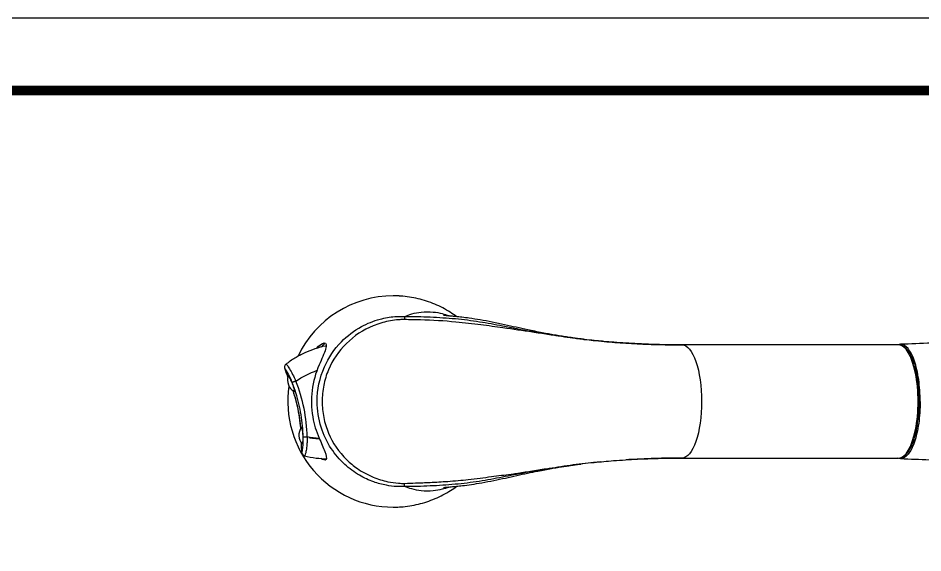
# Model space of a CAD drawing. Extents: x 0 to 1128, y 0 to 827.
# Drawn here: x 393.7 to 633.5, y 685.1 to 826.8 of the extents above; entities that cross this region are included whole.
import ezdxf

# ---------------------------------------------------------------- set-up
doc = ezdxf.new("R2010")
doc.units = 0
doc.header["$LTSCALE"] = 10
doc.header["$MEASUREMENT"] = 0
doc.layers.get('0').update_dxf_attribs({"linetype": 'CONTINUOUS'})
doc.layers.add('1', color=7, linetype='CONTINUOUS')

msp = doc.modelspace()

# ---------------------------------------------------------------- linework, layer by layer
at = {"ltscale": 0.5}
msp.add_lwpolyline([(0, 0), (1128.4, 0), (1128.4, 826.8), (0, 826.8)], close=True, dxfattribs=at)
at = {"color": 5, "linetype": 'ByBlock', "lineweight": 200, "const_width": 2.6}
msp.add_lwpolyline([(18.14, 35.4), (1110.14, 35.4), (1110.14, 807.6), (18.14, 807.6)], close=True, dxfattribs=at)
at = {"layer": '1', "color": 7, "linetype": 'Continuous'}
for centre, start, end in [((468.61, 730.89), 161.2065, 240.608), ((471.6, 716.2), 142.5284, 221.5304)]:
    msp.add_arc(centre, 3.5, start, end, dxfattribs=at)
for centre, major_axis, ratio, start_param, end_param in [((493.15, 725.2), (0, 28), 0.997684, 0, 1.126163), ((493.15, 725.2), (0, 28), 0.997684, 6.226146, 6.283185), ((626.99, 725.2), (0, -15), 0.345055, 0, 3.141593), ((627.46, 725.2), (0, 14.5), 0.345055, 3.972348, 5.43201), ((493.15, 725.2), (0, 28), 0.997684, 1.424614, 3.141593), ((426.45, 714.57), (1.41, 43.98), 0.998236, 4.77275, 5.117444), ((493.15, 725.2), (0, 28), 0.997684, 3.141593, 3.198927)]:
    msp.add_ellipse(centre, major_axis=major_axis, ratio=ratio, start_param=start_param, end_param=end_param, dxfattribs=at)
for points, knots in [([(509.95, 747.67), (509.4, 748.08), (508.19, 748.9), (506.25, 750.02), (504.15, 751.01), (501.96, 751.82), (499.71, 752.46), (497.42, 752.89), (495.75, 753.12), (494.86, 753.14), (494.74, 753.14)], [0, 0, 0, 0, 0.124879, 0.266161, 0.407915, 0.550078, 0.692578, 0.835333, 0.978258, 1, 1, 1, 1]), ([(496.16, 747.76), (496.78, 747.99), (498.23, 748.52), (500.75, 748.98), (503.47, 749.01), (505.91, 748.58), (507.32, 748.13), (507.93, 747.9), (507.96, 747.88)], [0, 0, 0, 0, 0.160858, 0.373555, 0.639652, 0.842746, 0.991132, 1, 1, 1, 1]), ([(543.51, 741.69), (543.42, 741.7), (542.9, 741.76), (541.92, 741.89), (540.86, 742.03), (539.86, 742.18), (538.77, 742.34), (537.4, 742.54), (535.33, 742.9), (532.42, 743.43), (529.03, 744.13), (525.7, 744.85), (522.58, 745.55), (519.38, 746.22), (516.27, 746.82), (513.59, 747.23), (511.44, 747.5), (509.86, 747.68), (508.55, 747.8), (507.64, 747.89), (507.06, 747.94), (506.8, 747.97), (506.65, 747.98), (506.54, 747.99), (506.45, 748.01), (506.43, 748.01), (506.43, 748.01), (506.43, 748.01)], [0, 0, 0, 0, 0.006312, 0.039809, 0.071925, 0.096231, 0.115318, 0.153773, 0.197079, 0.287254, 0.393017, 0.475814, 0.560827, 0.646472, 0.731098, 0.805123, 0.855234, 0.898047, 0.927512, 0.95365, 0.965756, 0.970932, 0.975824, 0.980734, 0.986065, 0.999345, 1, 1, 1, 1]), ([(496.15, 702.64), (495.46, 702.64), (493.83, 702.62), (491.07, 702.98), (487.71, 703.88), (483.92, 705.64), (479.98, 708.54), (476.36, 712.79), (473.65, 718.49), (472.48, 726.01), (474.2, 734.18), (478.79, 740.96), (484.18, 745.06), (489.16, 747.04), (493.09, 747.77), (495.29, 747.76), (496.16, 747.76)], [0, 0, 0, 0, 0.028992, 0.067582, 0.115776, 0.173572, 0.24096, 0.317924, 0.404445, 0.500492, 0.630432, 0.741814, 0.834527, 0.908492, 0.963655, 1, 1, 1, 1]), ([(496.14, 746.89), (495.81, 746.89), (495.1, 746.9), (493.68, 746.8), (491.89, 746.52), (489.81, 746), (485.8, 744.58), (480.35, 740.98), (476.23, 734.98), (474.59, 729.5), (474.15, 725.2), (474.58, 720.9), (476.25, 715.43), (479.45, 710.72), (483.83, 707.12), (487.55, 705.1), (491.29, 703.94), (494.11, 703.52), (495.6, 703.5), (496.14, 703.49)], [0, 0, 0, 0, 0.014335, 0.031426, 0.062655, 0.094063, 0.125475, 0.249857, 0.37404, 0.436638, 0.499676, 0.562716, 0.625514, 0.749759, 0.804963, 0.874632, 0.934519, 0.976256, 1, 1, 1, 1]), ([(546.36, 741.34), (545.51, 741.43), (543.43, 741.64), (540.54, 742.01), (537.28, 742.46), (533.88, 742.98), (528.74, 743.76), (522.95, 744.61), (516.26, 745.52), (509, 746.39), (502.14, 746.81), (497.55, 746.87), (496.14, 746.89)], [0, 0, 0, 0, 0.051273, 0.125277, 0.17396, 0.250592, 0.335503, 0.500886, 0.621715, 0.75034, 0.92367, 1, 1, 1, 1]), ([(496.16, 747.76), (496.73, 747.76), (497.86, 747.76), (500.13, 747.7), (504.08, 747.56), (509.64, 747.22), (516.02, 746.4), (521.35, 745.4), (525.35, 744.61), (528.34, 744.03), (531.02, 743.58), (534.92, 742.93), (539.08, 742.26), (542.42, 741.81), (543.69, 741.66), (543.82, 741.65)], [0, 0, 0, 0, 0.032832, 0.065681, 0.131287, 0.262592, 0.393455, 0.524697, 0.606481, 0.656115, 0.721838, 0.787581, 0.919047, 0.991593, 1, 1, 1, 1]), ([(712.02, 744.41), (712.02, 744.41), (711.96, 744.41), (711.55, 744.35), (710.77, 744.26), (709.69, 744.15), (708.21, 744.01), (706.33, 743.86), (704.22, 743.7), (702.05, 743.56), (699.97, 743.43), (698.07, 743.32), (696.41, 743.22), (695, 743.15), (693.74, 743.08), (692.44, 743.01), (690.93, 742.93), (689.06, 742.84), (686.82, 742.73), (684.17, 742.6), (681.04, 742.46), (677.4, 742.3), (673.2, 742.12), (668.42, 741.92), (663.04, 741.7), (657.05, 741.46), (650.44, 741.21), (643.23, 740.94), (635.5, 740.64), (630.21, 740.45), (627.49, 740.35)], [0, 0, 0, 0, 0.017694, 0.044729, 0.074103, 0.107508, 0.144963, 0.186451, 0.227284, 0.264053, 0.296748, 0.325362, 0.347528, 0.366407, 0.381996, 0.396864, 0.415506, 0.437569, 0.463353, 0.492862, 0.526097, 0.563769, 0.605311, 0.65073, 0.700028, 0.753212, 0.809238, 0.869286, 0.932816, 1, 1, 1, 1]), ([(472.76, 739.26), (473.56, 740.09), (474.34, 740.63), (475.47, 740.82), (475.56, 740.17), (474.86, 737.94), (474.19, 736.44), (473.52, 734.91)], [0, 0, 0, 0, 0.304564, 0.304564, 0.652282, 0.652282, 1, 1, 1, 1]), ([(546.19, 741.39), (548.06, 741.2), (551.87, 740.83), (557.72, 740.47), (562.71, 740.29), (566.18, 740.22), (568.17, 740.2), (569.17, 740.2), (569.66, 740.2)], [0, 0, 0, 0, 0.243747, 0.500018, 0.749998, 0.875032, 0.937529, 1, 1, 1, 1]), ([(569.66, 740.2), (568.33, 740.21), (564.37, 740.23), (558.33, 740.44), (551.91, 740.82), (548.09, 741.18), (546.36, 741.34)], [0, 0, 0, 0, 0.168557, 0.499739, 0.773118, 1, 1, 1, 1]), ([(475.23, 739.9), (474.27, 739.7), (472.38, 739.2), (469.65, 738.13), (467.06, 736.75), (465.45, 735.64), (464.67, 735.04)], [0, 0, 0, 0, 0.249963, 0.499954, 0.749973, 1, 1, 1, 1]), ([(569.66, 740.2), (571.02, 740.2), (572.37, 738.58), (574.28, 733.03), (574.84, 729.13), (574.84, 721.27), (574.28, 717.37), (572.37, 711.82), (571.02, 710.2), (569.66, 710.2)], [0, 0, 0, 0, 0.25, 0.25, 0.5, 0.5, 0.75, 0.75, 1, 1, 1, 1]), ([(632.73, 725.21), (632.73, 727.19), (632.46, 731.15), (631.31, 736.2), (629.59, 739.57), (628, 740.49), (627.09, 740.31), (626.87, 740.22)], [0, 0, 0, 0, 0.23054, 0.461079, 0.691619, 0.922159, 1, 1, 1, 1]), ([(631.19, 735.01), (631.17, 735.09), (631.02, 735.61), (630.7, 736.46), (630.22, 737.53), (629.69, 738.43), (629.11, 739.17), (628.5, 739.71), (627.86, 740.06), (627.33, 740.21), (627.02, 740.19), (626.95, 740.18)], [0, 0, 0, 0, 0.024449, 0.159551, 0.295244, 0.431714, 0.569062, 0.706678, 0.827823, 0.95669, 1, 1, 1, 1]), ([(464.73, 735.08), (464.65, 735.02), (464.52, 734.88), (464.36, 734.58), (464.32, 734.23), (464.36, 734), (464.42, 733.75), (464.56, 733.32), (464.82, 732.64), (465.08, 731.98), (465.24, 731.59), (465.24, 731.58)], [0, 0, 0, 0, 0.061851, 0.119227, 0.217258, 0.304319, 0.419265, 0.57206, 0.763219, 0.989534, 1, 1, 1, 1]), ([(466.36, 730.25), (466.26, 730.5), (466.06, 731.01), (465.63, 731.96), (464.9, 733.36), (464.29, 734.17), (464.53, 733.35), (465.02, 732.11), (465.22, 731.61), (465.24, 731.56)], [0, 0, 0, 0, 0.07005, 0.142475, 0.283645, 0.563212, 0.842379, 0.984659, 1, 1, 1, 1]), ([(464.73, 735.08), (464.73, 735.08), (464.78, 735.1), (465, 734.88), (465.62, 733.98), (466.46, 732.45), (467.05, 731.22), (467.35, 730.61)], [0, 0, 0, 0, 0.028979, 0.2631, 0.514955, 0.760156, 1, 1, 1, 1]), ([(465.33, 732.03), (465.36, 732.01), (465.4, 731.95), (465.52, 731.75), (465.6, 731.62), (465.76, 731.28), (465.86, 731.09), (466.05, 730.66), (466.14, 730.43), (466.33, 729.97), (466.42, 729.73), (466.58, 729.28), (466.65, 729.06), (466.77, 728.67), (466.82, 728.49), (466.89, 728.19), (466.92, 728.06), (466.94, 727.89), (466.94, 727.84), (466.92, 727.83), (466.92, 727.83), (466.91, 727.84)], [0, 0, 0, 0, 0.111108, 0.111108, 0.222327, 0.222327, 0.333018, 0.333018, 0.440425, 0.440425, 0.545174, 0.545174, 0.649078, 0.649078, 0.754215, 0.754215, 0.862088, 0.862088, 0.973077, 0.973077, 1, 1, 1, 1]), ([(469.29, 715.79), (469.25, 716.78), (469.15, 718.76), (468.75, 721.7), (468.16, 724.6), (467.38, 727.46), (466.7, 729.32), (466.36, 730.25)], [0, 0, 0, 0, 0.2, 0.4, 0.6, 0.8, 1, 1, 1, 1]), ([(466.49, 728.2), (466.58, 727.95), (466.97, 726.76), (467.56, 724.6), (468.15, 721.69), (468.46, 719.4), (468.56, 718.08), (468.59, 717.75)], [0, 0, 0, 0, 0.074347, 0.351553, 0.628759, 0.905965, 1, 1, 1, 1]), ([(466.51, 728.2), (466.8, 727.33), (467.53, 724.87), (468.24, 721.37), (468.53, 718.74), (468.6, 717.76)], [0, 0, 0, 0, 0.255812, 0.724054, 1, 1, 1, 1]), ([(632.73, 725.21), (632.73, 723.22), (632.46, 719.26), (631.31, 714.21), (629.59, 710.84), (627.99, 709.92), (627.07, 710.1), (626.84, 710.2)], [0, 0, 0, 0, 0.229766, 0.459532, 0.689299, 0.919065, 1, 1, 1, 1]), ([(468.83, 718.34), (468.84, 718.36), (468.86, 718.35), (468.89, 718.29), (468.92, 718.21), (468.97, 717.97), (469, 717.81), (469.05, 717.42), (469.07, 717.2), (469.11, 716.73), (469.13, 716.48), (469.15, 715.98), (469.15, 715.73), (469.15, 715.26), (469.15, 715.03), (469.13, 714.63), (469.12, 714.45), (469.09, 714.15), (469.07, 714.03), (469.04, 713.91), (469.03, 713.88), (469.02, 713.86)], [0, 0, 0, 0, 0.071817, 0.071817, 0.184359, 0.184359, 0.296109, 0.296109, 0.405217, 0.405217, 0.511048, 0.511048, 0.614504, 0.614504, 0.717496, 0.717496, 0.822037, 0.822037, 0.929445, 0.929445, 1, 1, 1, 1]), ([(468.73, 714.29), (468.73, 714.26), (468.75, 713.74), (468.78, 712.4), (468.9, 711.49), (469.16, 712.41), (469.28, 713.94), (469.31, 714.98), (469.3, 715.52), (469.29, 715.79)], [0, 0, 0, 0, 0.007845, 0.150445, 0.431944, 0.713844, 0.857051, 0.929291, 1, 1, 1, 1]), ([(470.35, 715.82), (470.34, 715.48), (470.33, 714.8), (470.27, 713.82), (470.19, 712.94), (470.02, 711.95), (469.81, 711.08), (469.71, 710.82), (469.66, 710.82), (469.66, 710.82)], [0, 0, 0, 0, 0.123481, 0.246951, 0.370709, 0.49512, 0.731254, 0.988041, 1, 1, 1, 1]), ([(473.51, 715.5), (474.08, 714.23), (474.62, 712.99), (475.39, 710.92), (475.55, 710.12), (475.1, 709.54), (474.57, 709.69), (473.96, 710.11)], [0, 0, 0, 0, 0.345267, 0.345267, 0.690534, 0.690534, 1, 1, 1, 1]), ([(627, 710.2), (627.22, 710.2), (627.64, 710.26), (628.27, 710.54), (628.87, 711), (629.44, 711.64), (629.99, 712.46), (630.49, 713.45), (630.87, 714.37), (631.07, 714.99), (631.13, 715.18)], [0, 0, 0, 0, 0.123372, 0.24867, 0.37838, 0.514596, 0.654963, 0.796272, 0.936982, 1, 1, 1, 1]), ([(468.8, 712.57), (468.8, 712.53), (468.81, 712.31), (468.84, 711.99), (468.88, 711.7), (468.94, 711.46), (469.12, 711.15), (469.39, 710.93), (469.56, 710.85), (469.66, 710.82)], [0, 0, 0, 0, 0.051131, 0.300479, 0.490671, 0.637727, 0.802142, 0.897505, 1, 1, 1, 1]), ([(469.59, 710.84), (470.63, 710.57), (472.52, 710.19), (474.45, 710.03), (475.31, 710.01)], [0, 0, 0, 0, 0.553506, 1, 1, 1, 1]), ([(546.36, 709.07), (548.06, 709.22), (551.88, 709.58), (558.14, 709.96), (564.21, 710.17), (568.17, 710.19), (569.66, 710.2)], [0, 0, 0, 0, 0.222996, 0.500125, 0.81186, 1, 1, 1, 1]), ([(569.66, 710.2), (568.14, 710.19), (564.15, 710.17), (559.2, 709.99), (555.8, 709.8), (554.8, 709.74)], [0, 0, 0, 0, 0.305328, 0.797094, 1, 1, 1, 1]), ([(627.49, 710.06), (630.07, 709.97), (635.1, 709.78), (642.48, 709.5), (649.46, 709.24), (655.91, 708.99), (661.81, 708.76), (667.17, 708.55), (672.03, 708.35), (676.57, 708.15), (680.78, 707.96), (684.63, 707.79), (687.99, 707.63), (690.99, 707.48), (693.7, 707.34), (696.17, 707.2), (698.53, 707.07), (700.76, 706.93), (702.87, 706.8), (704.84, 706.66), (706.72, 706.52), (708.5, 706.37), (709.94, 706.24), (710.97, 706.13), (711.6, 706.05), (711.99, 706), (712.02, 705.99), (712.02, 706)], [0, 0, 0, 0, 0.064404, 0.125837, 0.184559, 0.239942, 0.292281, 0.34158, 0.387845, 0.431078, 0.476779, 0.51853, 0.556345, 0.591748, 0.625888, 0.658767, 0.690383, 0.725675, 0.759252, 0.792943, 0.829915, 0.870214, 0.913298, 0.94333, 0.970168, 0.994099, 1, 1, 1, 1]), ([(496.14, 703.49), (497.11, 703.53), (499.37, 703.62), (503.2, 703.76), (507.9, 704.03), (513.38, 704.53), (518.07, 705.15), (521.81, 705.67), (523.93, 705.85), (526.52, 706.28), (529.6, 706.75), (534.36, 707.52), (537.91, 708.01), (540.06, 708.31)], [0, 0, 0, 0, 0.060184, 0.139896, 0.239237, 0.358592, 0.498462, 0.561487, 0.623882, 0.656981, 0.749298, 0.848547, 1, 1, 1, 1]), ([(543.18, 708.67), (542.12, 708.55), (539.97, 708.26), (536.86, 707.79), (532.85, 707.12), (528.06, 706.33), (522.07, 705.14), (515.94, 703.98), (509.56, 703.18), (504.02, 702.84), (499.52, 702.66), (497.27, 702.65), (496.15, 702.64)], [0, 0, 0, 0, 0.06831, 0.138676, 0.201885, 0.335508, 0.469092, 0.602728, 0.735522, 0.867424, 0.934538, 1, 1, 1, 1]), ([(506.42, 702.39), (506.42, 702.39), (506.43, 702.39), (506.5, 702.4), (506.66, 702.42), (506.82, 702.44), (507.03, 702.46), (507.37, 702.49), (507.87, 702.53), (508.75, 702.62), (509.96, 702.73), (511.72, 702.93), (513.98, 703.22), (516.75, 703.67), (519.77, 704.26), (522.84, 704.91), (525.83, 705.57), (528.67, 706.2), (531.16, 706.71), (533.26, 707.12), (535, 707.44), (536.55, 707.71), (537.89, 707.93), (538.99, 708.09), (539.9, 708.23), (540.7, 708.34), (541.36, 708.43), (541.94, 708.51), (542.5, 708.59), (542.84, 708.63), (542.94, 708.64)], [0, 0, 0, 0, 0.008508, 0.020629, 0.025841, 0.031081, 0.036692, 0.042955, 0.057718, 0.073847, 0.109458, 0.150339, 0.212717, 0.287093, 0.370257, 0.453533, 0.535963, 0.616084, 0.690874, 0.743459, 0.791704, 0.835668, 0.875104, 0.897318, 0.919157, 0.944382, 0.958578, 0.974084, 0.992311, 1, 1, 1, 1]), ([(540.06, 708.31), (540.24, 708.33), (540.77, 708.41), (541.83, 708.55), (543.75, 708.8), (545.32, 708.96), (546.36, 709.07)], [0, 0, 0, 0, 0.083334, 0.250022, 0.499998, 1, 1, 1, 1]), ([(546.2, 709.02), (545.25, 708.91), (544.24, 708.8), (543.23, 708.68), (543.18, 708.67)], [0, 0, 0, 0, 0.943525, 1, 1, 1, 1]), ([(494.75, 697.26), (494.89, 697.26), (495.81, 697.29), (497.49, 697.52), (499.79, 697.96), (502.03, 698.6), (504.21, 699.42), (506.32, 700.42), (508.23, 701.52), (509.42, 702.33), (509.95, 702.73)], [0, 0, 0, 0, 0.025917, 0.168954, 0.311798, 0.454367, 0.596584, 0.738379, 0.879694, 1, 1, 1, 1]), ([(507.97, 702.52), (507.93, 702.5), (507.32, 702.27), (505.91, 701.82), (503.47, 701.4), (500.75, 701.42), (498.22, 701.89), (496.78, 702.42), (496.15, 702.64)], [0, 0, 0, 0, 0.00992, 0.158472, 0.361104, 0.626418, 0.83887, 1, 1, 1, 1])]:
    msp.add_open_spline(points, degree=3, knots=knots, dxfattribs=at)
for points, weights in [([(496.16, 747.76), (496.16, 747.52), (496.14, 746.89)], [0.999974801727, 0.961051371042, 1]), ([(546.36, 741.34), (546.28, 741.37), (546.2, 741.39)], [1, 0.997654805328, 1]), ([(467.35, 730.61), (466.43, 730.25), (466.36, 730.25)], [1, 0.710001365753, 1]), ([(469.29, 715.79), (469.36, 715.79), (470.35, 715.82)], [1, 0.710001365753, 1]), ([(546.2, 709.02), (546.28, 709.03), (546.36, 709.07)], [1, 0.99756160732, 1])]:
    msp.add_rational_spline(points, weights, degree=2, dxfattribs=at)
for points, degree in [([(543.82, 741.65), (544.62, 741.56), (545.41, 741.47), (546.2, 741.39)], 3), ([(548.57, 741.15), (547.32, 741.27), (546.08, 741.25)], 2), ([(474.16, 739.63), (474.43, 739.99), (474.72, 740.34), (475.01, 740.68)], 3), ([(626.99, 740.2), (569.66, 740.2)], 1), ([(473.52, 734.91), (471.6, 730.58), (471.01, 725.78), (471.82, 721.1)], 3), ([(465.3, 732.03), (465.31, 732.04), (465.32, 732.04), (465.33, 732.03)], 3), ([(467.35, 730.61), (469.11, 731.78), (471, 732.74), (472.99, 733.46)], 3), ([(471.82, 721.1), (472.15, 719.17), (472.72, 717.3), (473.51, 715.5)], 3), ([(473.5, 715.42), (472.45, 715.49), (471.39, 715.63), (470.35, 715.83)], 3), ([(470.76, 715.65), (472.12, 715.44), (473.48, 715.38)], 2), ([(469.02, 713.86), (469.01, 713.85), (469, 713.85), (468.99, 713.86)], 3), ([(569.66, 710.2), (626.99, 710.2)], 1), ([(548.15, 709.21), (547.5, 709.14), (546.85, 709.08), (546.2, 709.02)], 3), ([(496.15, 702.64), (496.16, 702.8), (496.15, 703.1), (496.14, 703.49)], 3)]:
    msp.add_open_spline(points, degree=degree, dxfattribs=at)

doc.saveas('drawing.dxf')
